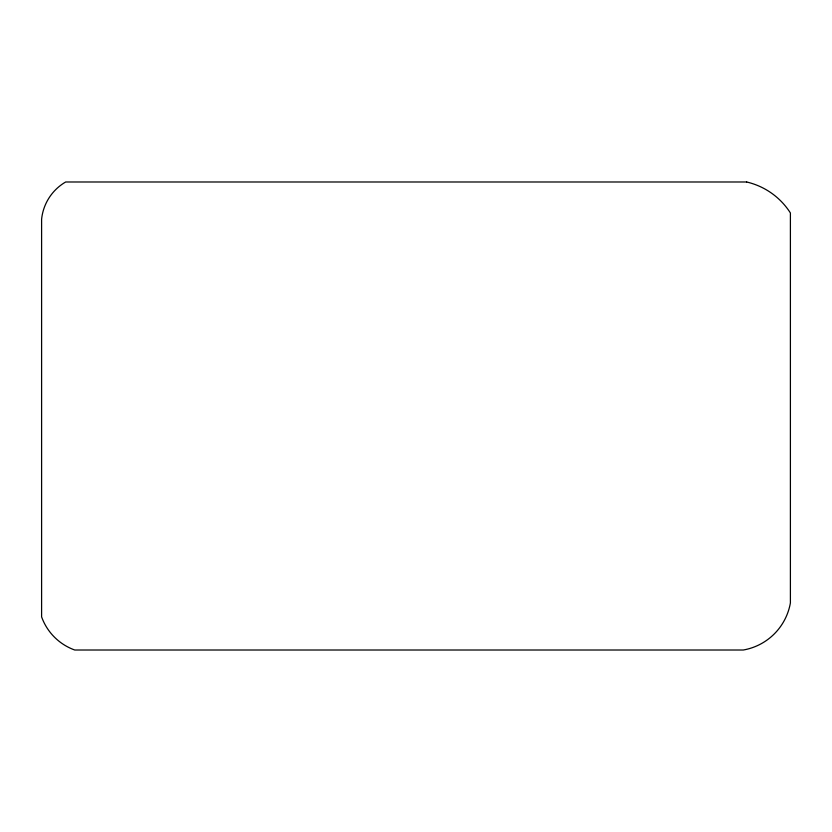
<?xml version="1.0" encoding="UTF-8"?>
<svg xmlns="http://www.w3.org/2000/svg" width="832" height="832" viewBox="0 0 832 832"><rect width="100%" height="100%" fill="white"/><g stroke="black" fill="none" stroke-linecap="round" stroke-linejoin="round"><path stroke-width="1.25" d="M746.668 181.99L65.666 181.99A48.776 48.776 0 0 0 41.6 219.274L41.6 616.866A54.86 54.86 0 0 0 74.745 650.01L743.319 650.01A57.949 57.949 0 0 0 790.4 602.93L790.4 212.961A70.907 70.907 0 0 0 746.668 181.99"/></g></svg>
